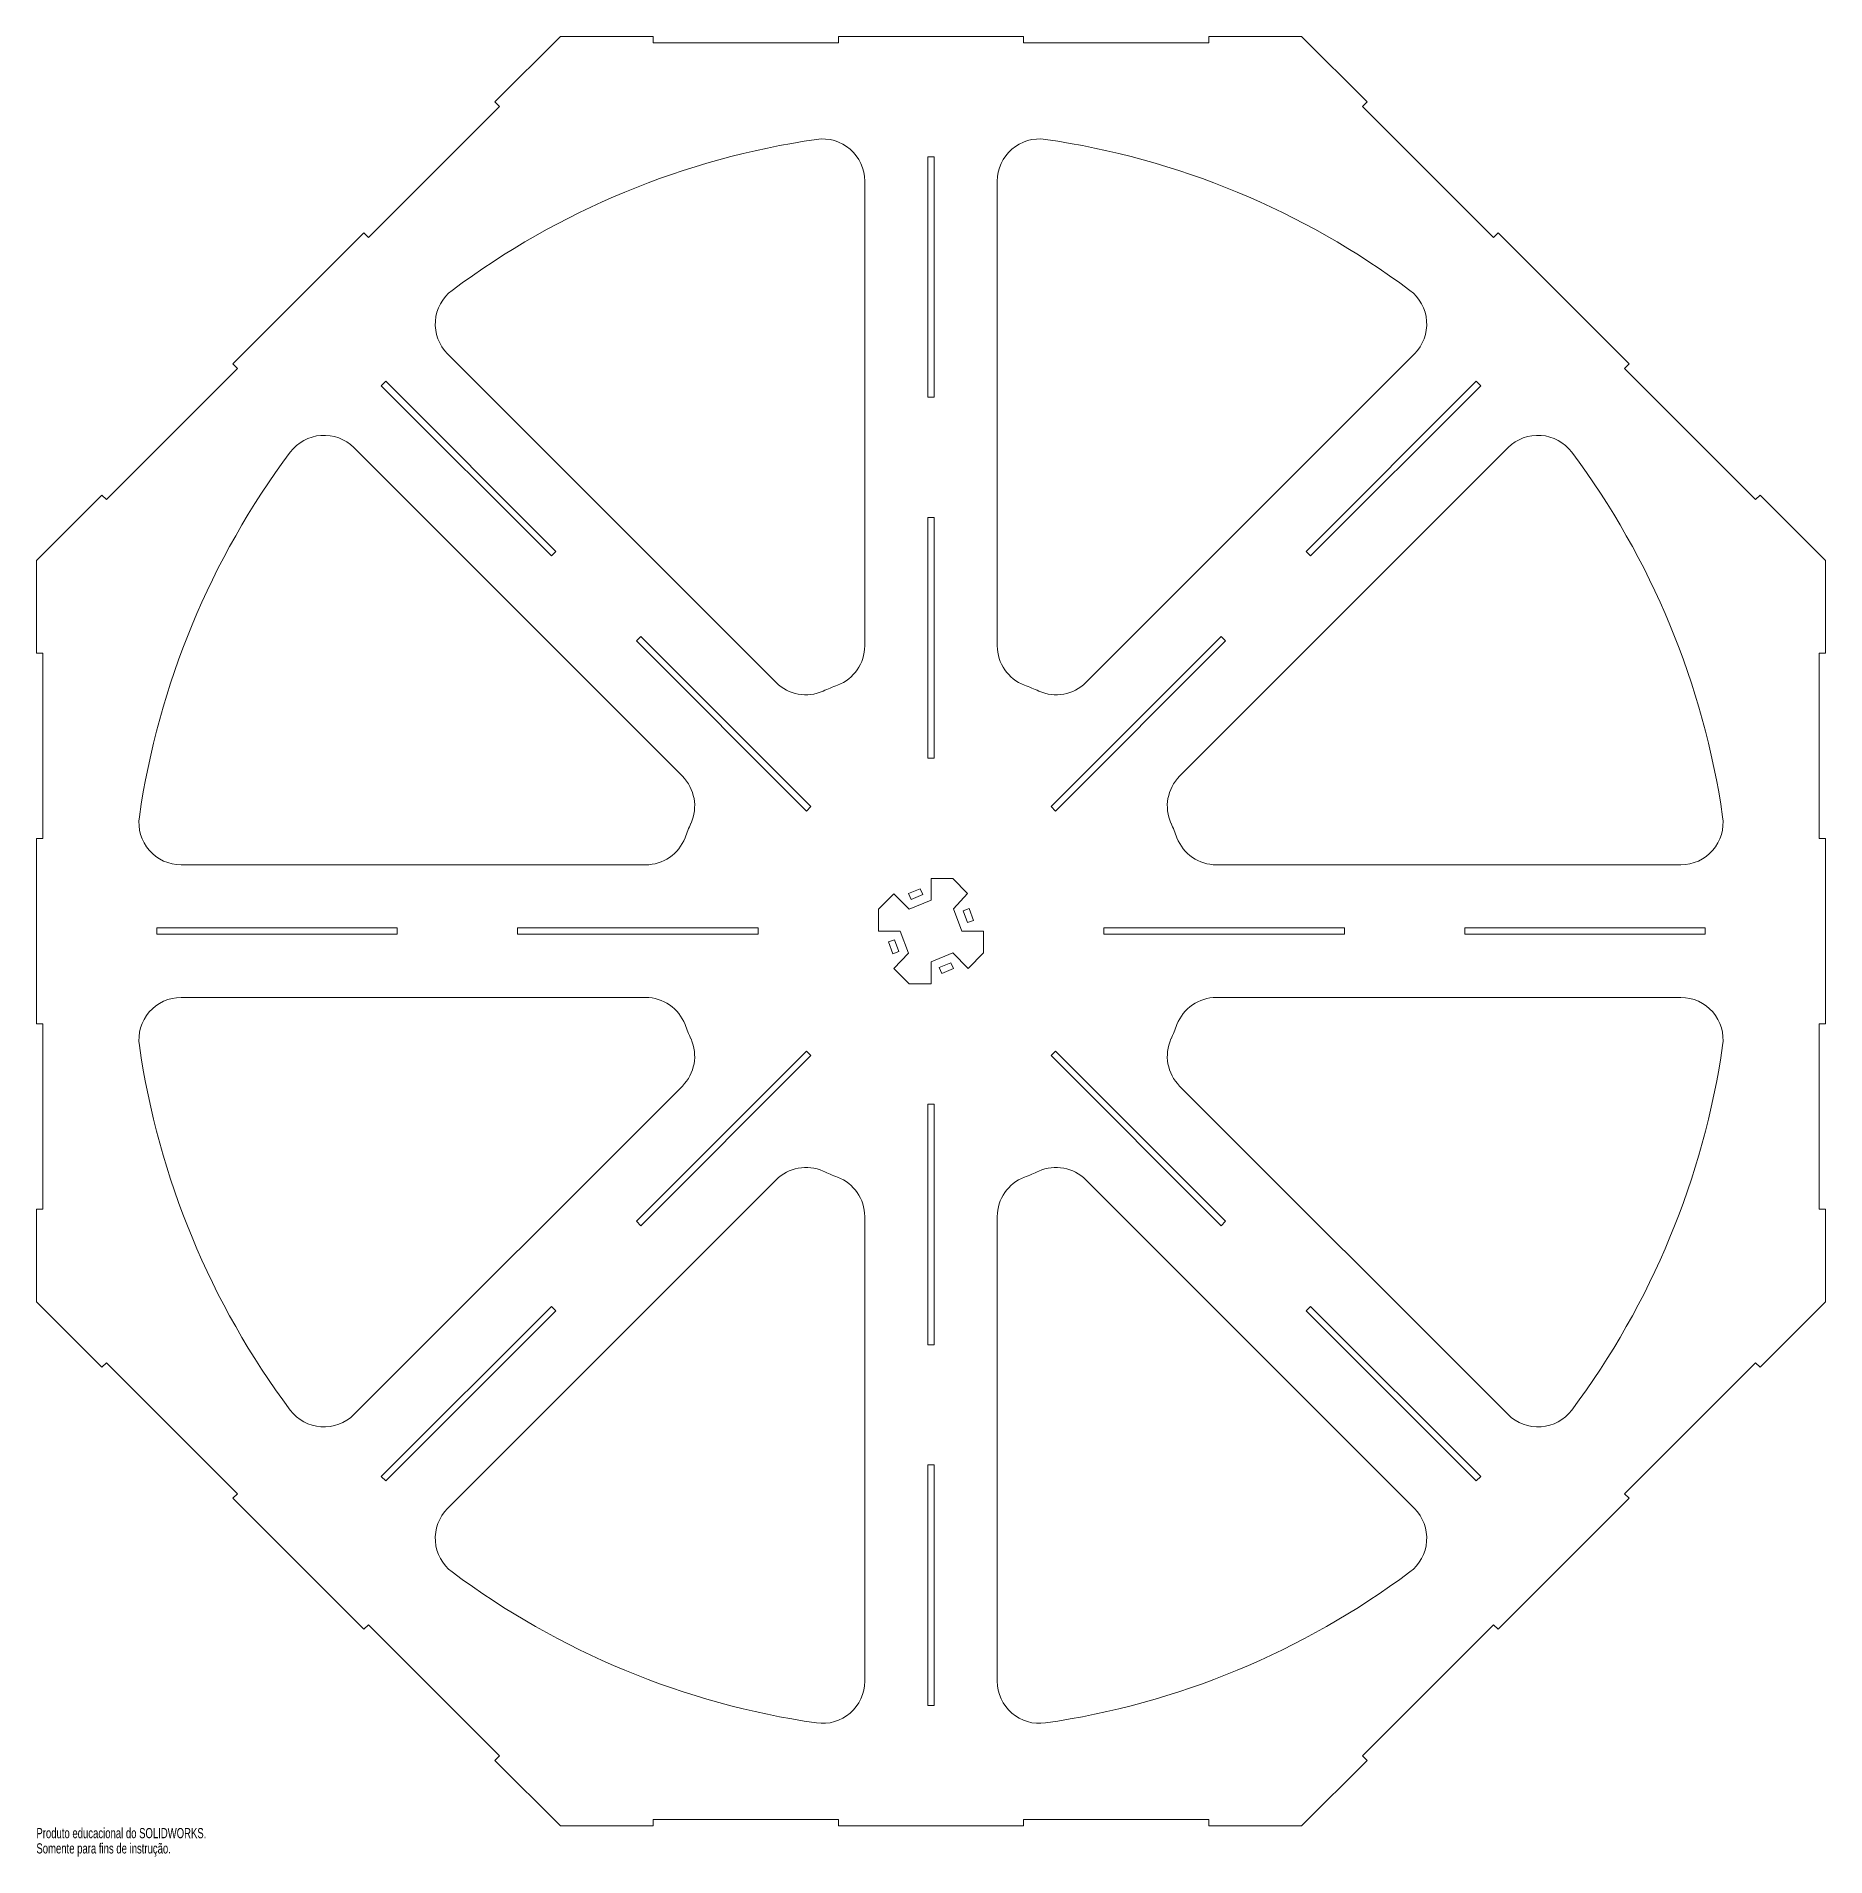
# Model space of a CAD drawing. Header units: millimetres. Extents: x -425 to 425, y -440 to 425.
import ezdxf

# ---------------------------------------------------------------- set-up
doc = ezdxf.new("R2010")
doc.units = ezdxf.units.MM
doc.styles.add('SLDTEXTSTYLE0', font='TXT', dxfattribs={"width": 0.7})

msp = doc.modelspace()

# ---------------------------------------------------------------- linework, layer by layer
at = {"color": 7, "linetype": 'Continuous', "lineweight": 15}
for p, q in [((-207.16, 393.88), (-176.04, 425)), ((-176.04, 425), (-132.03, 425)), ((-132.03, 425), (-132.03, 422)), ((-44.01, 422), (-44.01, 425)), ((-44.01, 425), (44.01, 425)), ((44.01, 425), (44.01, 422)), ((132.03, 422), (132.03, 425)), ((132.03, 425), (176.04, 425)), ((176.04, 425), (207.16, 393.88)), ((-132.03, 422), (-44.01, 422)), ((44.01, 422), (132.03, 422)), ((-267.28, 329.52), (-205.04, 391.76)), ((-205.04, 391.76), (-207.16, 393.88)), ((207.16, 393.88), (205.04, 391.76)), ((205.04, 391.76), (267.28, 329.52)), ((-1.5, 367.86), (1.5, 367.86)), ((-1.5, 253.57), (-1.5, 367.86)), ((1.5, 367.86), (1.5, 253.57)), ((-31.5, 135.55), (-31.5, 356.3)), ((31.5, 135.55), (31.5, 356.3)), ((-331.64, 269.4), (-269.4, 331.64)), ((-269.4, 331.64), (-267.28, 329.52)), ((267.28, 329.52), (269.4, 331.64)), ((269.4, 331.64), (331.64, 269.4)), ((-329.52, 267.28), (-331.64, 269.4)), ((-73.57, 118.12), (-229.67, 274.21)), ((73.57, 118.12), (229.67, 274.21)), ((331.64, 269.4), (329.52, 267.28)), ((-391.76, 205.04), (-329.52, 267.28)), ((-261.17, 259.05), (-259.05, 261.17)), ((-259.05, 261.17), (-178.24, 180.36)), ((178.24, 180.36), (259.05, 261.17)), ((259.05, 261.17), (261.17, 259.05)), ((329.52, 267.28), (391.76, 205.04)), ((-180.36, 178.24), (-261.17, 259.05)), ((1.5, 253.57), (-1.5, 253.57)), ((261.17, 259.05), (180.36, 178.24)), ((-118.12, 73.57), (-274.21, 229.67)), ((118.12, 73.57), (274.21, 229.67)), ((-425, 176.04), (-393.88, 207.16)), ((-393.88, 207.16), (-391.76, 205.04)), ((391.76, 205.04), (393.88, 207.16)), ((393.88, 207.16), (425, 176.04)), ((-1.5, 196.43), (1.5, 196.43)), ((-1.5, 82.14), (-1.5, 196.43)), ((1.5, 196.43), (1.5, 82.14)), ((-425, 132.03), (-425, 176.04)), ((-178.24, 180.36), (-180.36, 178.24)), ((180.36, 178.24), (178.24, 180.36)), ((425, 176.04), (425, 132.03)), ((-139.96, 137.84), (-137.84, 139.96)), ((-137.84, 139.96), (-57.02, 59.14)), ((57.02, 59.14), (137.84, 139.96)), ((137.84, 139.96), (139.96, 137.84)), ((-422, 132.03), (-425, 132.03)), ((-422, 44.01), (-422, 132.03)), ((-59.14, 57.02), (-139.96, 137.84)), ((139.96, 137.84), (59.14, 57.02)), ((425, 132.03), (422, 132.03)), ((422, 132.03), (422, 44.01)), ((1.5, 82.14), (-1.5, 82.14)), ((-57.02, 59.14), (-59.14, 57.02)), ((59.14, 57.02), (57.02, 59.14)), ((-425, -44.01), (-425, 44.01)), ((-425, 44.01), (-422, 44.01)), ((422, 44.01), (425, 44.01)), ((425, 44.01), (425, -44.01)), ((-135.55, 31.5), (-356.3, 31.5)), ((135.55, 31.5), (356.3, 31.5)), ((-25, 10.36), (-17.68, 17.68)), ((-17.68, 17.68), (-10.36, 10.36)), ((-10.63, 17.82), (-5.08, 20.12)), ((-9.48, 15.05), (-10.63, 17.82)), ((-3.94, 17.34), (-9.48, 15.05)), ((-5.08, 20.12), (-3.94, 17.34)), ((0, 14.64), (0, 25)), ((0, 25), (10.36, 25)), ((10.36, 25), (17.41, 17.94)), ((17.41, 17.94), (10.74, 10.52)), ((-25, 0), (-25, 10.36)), ((-10.36, 10.36), (0, 14.64)), ((10.74, 10.52), (14.64, 0)), ((15.31, 9.71), (18.12, 10.75)), ((17.4, 4.08), (15.31, 9.71)), ((18.12, 10.75), (20.21, 5.13)), ((-367.86, -1.5), (-367.86, 1.5)), ((-367.86, 1.5), (-253.57, 1.5)), ((-253.57, 1.5), (-253.57, -1.5)), ((-196.43, -1.5), (-196.43, 1.5)), ((-196.43, 1.5), (-82.14, 1.5)), ((-82.14, 1.5), (-82.14, -1.5)), ((-14.64, 0), (-25, 0)), ((-10.74, -10.52), (-14.64, 0)), ((14.64, 0), (25, 0)), ((20.21, 5.13), (17.4, 4.08)), ((25, 0), (25, -10.36)), ((82.14, 1.5), (196.43, 1.5)), ((82.14, -1.5), (82.14, 1.5)), ((196.43, 1.5), (196.43, -1.5)), ((253.57, 1.5), (367.86, 1.5)), ((253.57, -1.5), (253.57, 1.5)), ((367.86, 1.5), (367.86, -1.5)), ((-253.57, -1.5), (-367.86, -1.5)), ((-82.14, -1.5), (-196.43, -1.5)), ((-20.21, -5.13), (-17.4, -4.08)), ((-18.12, -10.75), (-20.21, -5.13)), ((-17.4, -4.08), (-15.31, -9.71)), ((196.43, -1.5), (82.14, -1.5)), ((367.86, -1.5), (253.57, -1.5)), ((-15.31, -9.71), (-18.12, -10.75)), ((-17.68, -17.68), (-10.74, -10.52)), ((10.36, -10.36), (0, -14.64)), ((0, -14.64), (0, -25)), ((3.94, -17.34), (9.48, -15.05)), ((9.48, -15.05), (10.63, -17.82)), ((17.68, -17.68), (10.36, -10.36)), ((25, -10.36), (17.68, -17.68)), ((-10.36, -25), (-17.68, -17.68)), ((0, -25), (-10.36, -25)), ((5.08, -20.12), (3.94, -17.34)), ((10.63, -17.82), (5.08, -20.12)), ((-135.55, -31.5), (-356.3, -31.5)), ((135.55, -31.5), (356.3, -31.5)), ((-422, -44.01), (-425, -44.01)), ((-422, -132.03), (-422, -44.01)), ((425, -44.01), (422, -44.01)), ((422, -44.01), (422, -132.03)), ((-139.96, -137.84), (-59.14, -57.02)), ((-57.02, -59.14), (-137.84, -139.96)), ((-59.14, -57.02), (-57.02, -59.14)), ((57.02, -59.14), (59.14, -57.02)), ((137.84, -139.96), (57.02, -59.14)), ((59.14, -57.02), (139.96, -137.84)), ((-118.12, -73.57), (-274.21, -229.67)), ((118.12, -73.57), (274.21, -229.67)), ((-1.5, -82.14), (1.5, -82.14)), ((-1.5, -196.43), (-1.5, -82.14)), ((1.5, -82.14), (1.5, -196.43)), ((-73.57, -118.12), (-229.67, -274.21)), ((73.57, -118.12), (229.67, -274.21)), ((-425, -176.04), (-425, -132.03)), ((-425, -132.03), (-422, -132.03)), ((-137.84, -139.96), (-139.96, -137.84)), ((-31.5, -135.55), (-31.5, -356.3)), ((31.5, -135.55), (31.5, -356.3)), ((139.96, -137.84), (137.84, -139.96)), ((422, -132.03), (425, -132.03)), ((425, -132.03), (425, -176.04)), ((-393.88, -207.16), (-425, -176.04)), ((-261.17, -259.05), (-180.36, -178.24)), ((-178.24, -180.36), (-259.05, -261.17)), ((-180.36, -178.24), (-178.24, -180.36)), ((178.24, -180.36), (180.36, -178.24)), ((259.05, -261.17), (178.24, -180.36)), ((180.36, -178.24), (261.17, -259.05)), ((425, -176.04), (393.88, -207.16)), ((1.5, -196.43), (-1.5, -196.43)), ((-391.76, -205.04), (-393.88, -207.16)), ((-329.52, -267.28), (-391.76, -205.04)), ((391.76, -205.04), (329.52, -267.28)), ((393.88, -207.16), (391.76, -205.04)), ((-259.05, -261.17), (-261.17, -259.05)), ((-1.5, -253.57), (1.5, -253.57)), ((-1.5, -367.86), (-1.5, -253.57)), ((1.5, -253.57), (1.5, -367.86)), ((261.17, -259.05), (259.05, -261.17)), ((-331.64, -269.4), (-329.52, -267.28)), ((329.52, -267.28), (331.64, -269.4)), ((-269.4, -331.64), (-331.64, -269.4)), ((331.64, -269.4), (269.4, -331.64)), ((-267.28, -329.52), (-269.4, -331.64)), ((-205.04, -391.76), (-267.28, -329.52)), ((267.28, -329.52), (205.04, -391.76)), ((269.4, -331.64), (267.28, -329.52)), ((1.5, -367.86), (-1.5, -367.86)), ((-207.16, -393.88), (-205.04, -391.76)), ((-176.04, -425), (-207.16, -393.88)), ((207.16, -393.88), (176.04, -425)), ((205.04, -391.76), (207.16, -393.88)), ((-44.01, -422), (-132.03, -422)), ((-132.03, -422), (-132.03, -425)), ((-44.01, -425), (-44.01, -422)), ((132.03, -422), (44.01, -422)), ((44.01, -422), (44.01, -425)), ((132.03, -425), (132.03, -422)), ((-132.03, -425), (-176.04, -425)), ((44.01, -425), (-44.01, -425)), ((176.04, -425), (132.03, -425))]:
    msp.add_line(p, q, dxfattribs=at)
for centre, radius, start, end in [((0, 0), 380, 98.2247, 126.7753), ((-51.5, 356.3), 20, 0, 98.2247), ((51.5, 356.3), 20, 81.7753, 180), ((0, 0), 380, 53.2247, 81.7753), ((-215.52, 288.36), 20, 126.7753, 225), ((215.52, 288.36), 20, 315, 53.2247), ((-288.36, 215.52), 20, 45, 143.2247), ((288.36, 215.52), 20, 36.7753, 135), ((0, 0), 380, 143.2247, 171.7753), ((0, 0), 380, 8.2247, 36.7753), ((-51.5, 135.55), 20, 290.80401, 0), ((51.5, 135.55), 20, 180, 249.19599), ((-59.43, 132.26), 20, 225, 294.19599), ((0, 0), 125, 110.80401, 114.19599), ((0, 0), 125, 65.80401, 69.19599), ((59.43, 132.26), 20, 245.80401, 315), ((-132.26, 59.43), 20, 335.80401, 45), ((132.26, 59.43), 20, 135, 204.19599), ((-356.3, 51.5), 20, 171.7753, 270), ((356.3, 51.5), 20, 270, 8.2247), ((-135.55, 51.5), 20, 270, 339.19599), ((0, 0), 125, 155.80401, 159.19599), ((0, 0), 125, 20.80401, 24.19599), ((135.55, 51.5), 20, 200.80401, 270), ((-356.3, -51.5), 20, 90, 188.2247), ((-135.55, -51.5), 20, 20.80401, 90), ((135.55, -51.5), 20, 90, 159.19599), ((356.3, -51.5), 20, 351.7753, 90), ((-132.26, -59.43), 20, 315, 24.19599), ((0, 0), 125, 200.80401, 204.19599), ((132.26, -59.43), 20, 155.80401, 225), ((0, 0), 125, 335.80401, 339.19599), ((0, 0), 380, 188.2247, 216.7753), ((0, 0), 380, 323.2247, 351.7753), ((-59.43, -132.26), 20, 65.80401, 135), ((59.43, -132.26), 20, 45, 114.19599), ((0, 0), 125, 245.80401, 249.19599), ((-51.5, -135.55), 20, 0, 69.19599), ((51.5, -135.55), 20, 110.80401, 180), ((0, 0), 125, 290.80401, 294.19599), ((-288.36, -215.52), 20, 216.7753, 315), ((288.36, -215.52), 20, 225, 323.2247), ((-215.52, -288.36), 20, 135, 233.2247), ((215.52, -288.36), 20, 306.7753, 45), ((0, 0), 380, 233.2247, 261.7753), ((0, 0), 380, 278.2247, 306.7753), ((-51.5, -356.3), 20, 261.7753, 0), ((51.5, -356.3), 20, 180, 278.2247)]:
    msp.add_arc(centre, radius, start, end, dxfattribs=at)

# ---------------------------------------------------------------- texts
at = {"color": 7, "linetype": 'Continuous', "char_height": 4.8336, "attachment_point": 1, "style": 'SLDTEXTSTYLE0'}
for s, insert in [('Produto educacional do SOLIDWORKS.', (-425, -426.02)), ('Somente para fins de instrução.', (-425, -433.27))]:
    msp.add_mtext(s, dxfattribs=dict(at, insert=insert))

doc.saveas('drawing.dxf')
